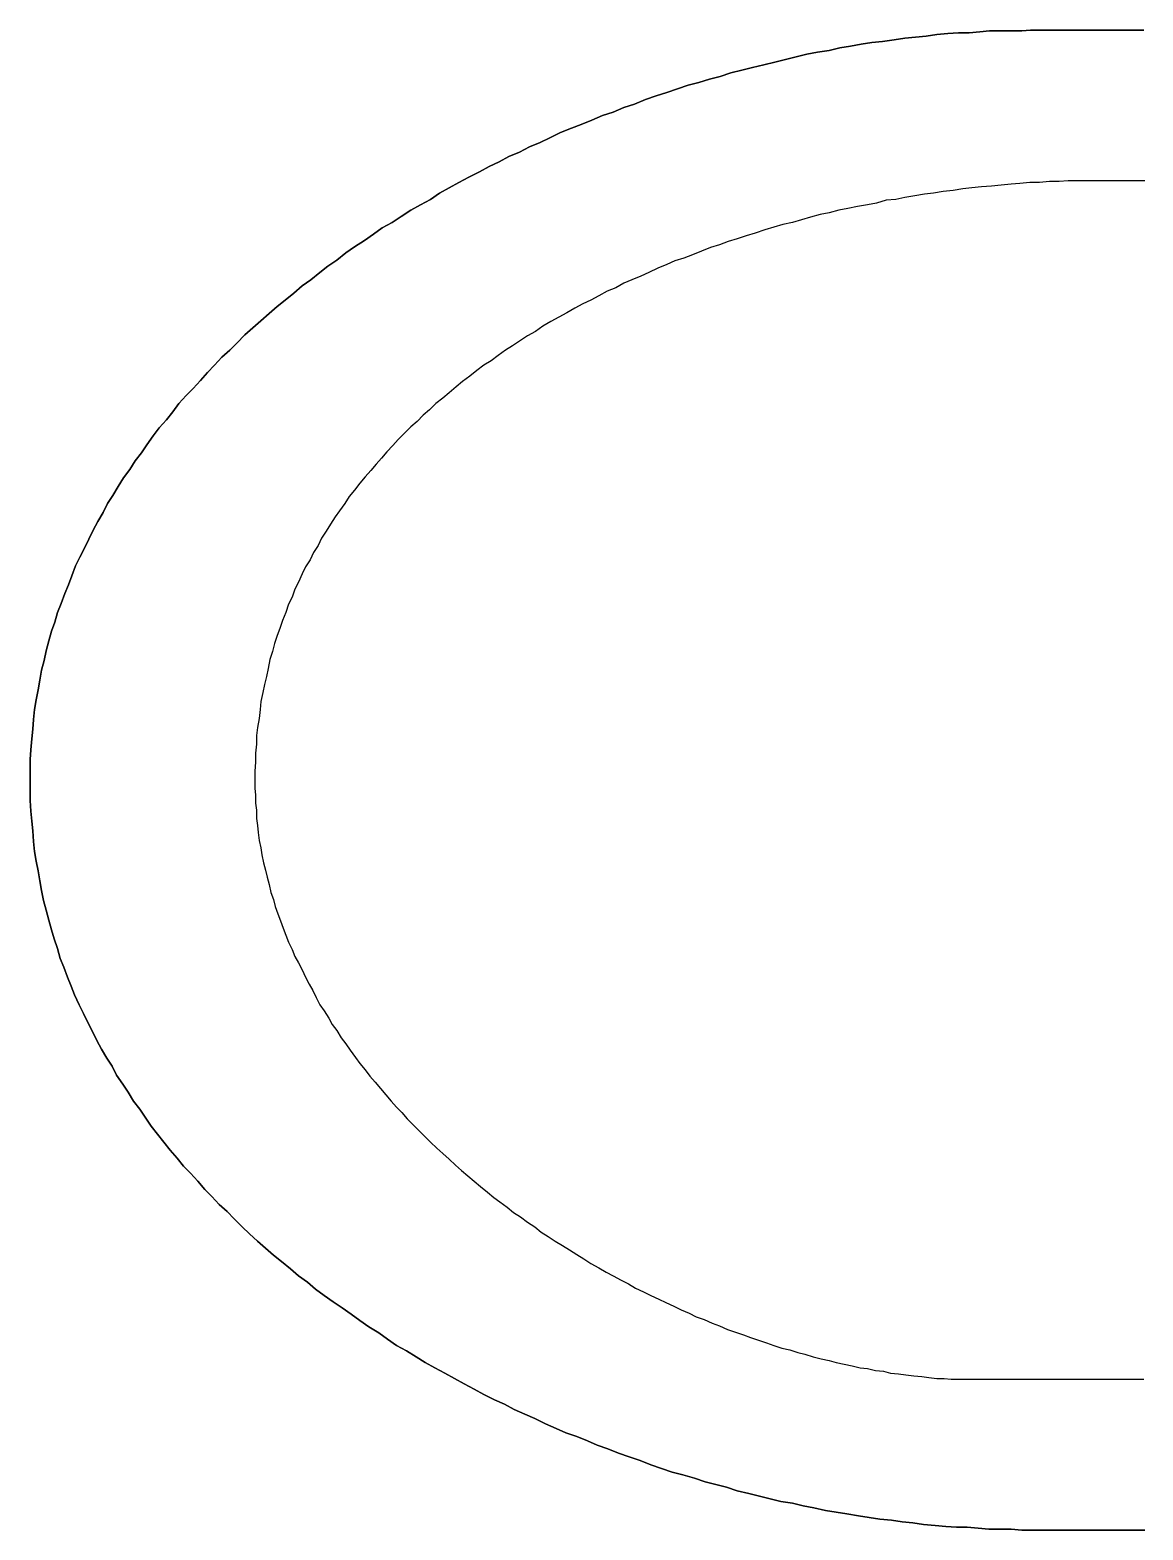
# Model space of a CAD drawing. Extents: x 3196 to 9141, y -1880 to 2325.
# Drawn here: x 8874.72 to 8880.98, y -1227.03 to -1218.58 of the extents above; entities that cross this region are included whole.
import ezdxf

# ---------------------------------------------------------------- set-up
doc = ezdxf.new("R2010")
doc.units = 0
doc.header["$MEASUREMENT"] = 0
doc.layers.add('10', color=10, linetype='CONTINUOUS')

msp = doc.modelspace()

# ---------------------------------------------------------------- linework, layer by layer
at = {"layer": '10', "linetype": 'Continuous'}
for points in [[(8874.717168, -1222.805035), (8874.717168, -1222.749785), (8874.717168, -1222.689535), (8874.722168, -1222.634285), (8874.727218, -1222.574035), (8874.732218, -1222.518785), (8874.737268, -1222.463535), (8874.742268, -1222.408285), (8874.752318, -1222.353035), (8874.762368, -1222.297785), (8874.772418, -1222.242585), (8874.782468, -1222.187335), (8874.797518, -1222.132085), (8874.807568, -1222.076835), (8874.822618, -1222.021585), (8874.837668, -1221.966335), (8874.857768, -1221.916135), (8874.872868, -1221.860885), (8874.892918, -1221.810685), (8874.913018, -1221.755435), (8874.933118, -1221.705235), (8874.953218, -1221.654985), (8874.973268, -1221.599735), (8874.998418, -1221.549535), (8875.023518, -1221.499285), (8875.048618, -1221.449085), (8875.073718, -1221.398885), (8875.098818, -1221.348635), (8875.128968, -1221.298435), (8875.154068, -1221.248185), (8875.184218, -1221.203035), (8875.214318, -1221.152785), (8875.244468, -1221.102585), (8875.279618, -1221.057385), (8875.309768, -1221.007135), (8875.344918, -1220.961935), (8875.375068, -1220.916735), (8875.410218, -1220.866535), (8875.445368, -1220.821335), (8875.485518, -1220.776135), (8875.520668, -1220.730935), (8875.555818, -1220.685735), (8875.596018, -1220.640535), (8875.636168, -1220.600385), (8875.676368, -1220.555185), (8875.716518, -1220.509985), (8875.756718, -1220.469785), (8875.796918, -1220.424585), (8875.842068, -1220.384435), (8875.882268, -1220.344235), (8875.927468, -1220.299035), (8875.972668, -1220.258885), (8876.017868, -1220.218685), (8876.063068, -1220.178535), (8876.108268, -1220.138335), (8876.153468, -1220.103185), (8876.203668, -1220.063035), (8876.248868, -1220.022835), (8876.299118, -1219.987685), (8876.349318, -1219.947535), (8876.394518, -1219.912335), (8876.444718, -1219.877185), (8876.494968, -1219.837035), (8876.545168, -1219.801885), (8876.600418, -1219.766735), (8876.650618, -1219.731585), (8876.700868, -1219.696435), (8876.756118, -1219.666285), (8876.806318, -1219.631135), (8876.861568, -1219.595985), (8876.916818, -1219.565835), (8876.972018, -1219.535685), (8877.022268, -1219.500535), (8877.077518, -1219.470435), (8877.132768, -1219.440285), (8877.187968, -1219.410135), (8877.248268, -1219.380035), (8877.303518, -1219.349885), (8877.358718, -1219.324785), (8877.413968, -1219.294635), (8877.474218, -1219.269535), (8877.529468, -1219.239385), (8877.589768, -1219.214285), (8877.644968, -1219.189185), (8877.705268, -1219.159035), (8877.765518, -1219.133935), (8877.820768, -1219.113835), (8877.881018, -1219.088735), (8877.941268, -1219.063635), (8878.001568, -1219.043535), (8878.061818, -1219.018435), (8878.122068, -1218.998335), (8878.182368, -1218.973235), (8878.242618, -1218.953135), (8878.302868, -1218.933085), (8878.363118, -1218.912985), (8878.423418, -1218.892885), (8878.483668, -1218.877835), (8878.543918, -1218.857735), (8878.604168, -1218.842685), (8878.664468, -1218.822585), (8878.724718, -1218.807535), (8878.784968, -1218.792435), (8878.850268, -1218.777385), (8878.910518, -1218.762335), (8878.970818, -1218.747235), (8879.031068, -1218.732185), (8879.091318, -1218.717135), (8879.151568, -1218.707085), (8879.216868, -1218.697035), (8879.277118, -1218.681985), (8879.337418, -1218.671935), (8879.397668, -1218.661885), (8879.457918, -1218.651835), (8879.518218, -1218.646835), (8879.583468, -1218.636785), (8879.643768, -1218.626735), (8879.704018, -1218.621685), (8879.764268, -1218.616685), (8879.824518, -1218.606635), (8879.884818, -1218.601635), (8879.945068, -1218.596585), (8880.005318, -1218.596585), (8880.065618, -1218.591585), (8880.120818, -1218.586535), (8880.181118, -1218.586535), (8880.241368, -1218.586535), (8880.301618, -1218.586535), (8880.351868, -1218.581535), (8880.356868, -1218.581535), (8880.361868, -1218.581535), (8880.366918, -1218.581535), (8880.371918, -1218.581535), (8880.376968, -1218.581535), (8880.381968, -1218.581535), (8880.387018, -1218.581535), (8880.392018, -1218.581535), (8880.397068, -1218.581535), (8880.407068, -1218.581535), (8880.412118, -1218.581535), (8880.417118, -1218.581535), (8880.427168, -1218.581535), (8880.432218, -1218.581535), (8880.442268, -1218.581535), (8880.452268, -1218.581535), (8880.457318, -1218.581535), (8880.467368, -1218.581535), (8880.477418, -1218.581535), (8880.487418, -1218.581535), (8880.497468, -1218.581535), (8880.507518, -1218.581535), (8880.517568, -1218.581535), (8880.527618, -1218.581535), (8880.537668, -1218.581535), (8880.552718, -1218.581535), (8880.562768, -1218.581535), (8880.572818, -1218.581535), (8880.582868, -1218.581535), (8880.597918, -1218.581535), (8880.607968, -1218.581535), (8880.623018, -1218.581535), (8880.633068, -1218.581535), (8880.648168, -1218.581535), (8880.658168, -1218.581535), (8880.673268, -1218.581535), (8880.688318, -1218.581535), (8880.698368, -1218.581535), (8880.713418, -1218.581535), (8880.728518, -1218.581535), (8880.738518, -1218.581535), (8880.753618, -1218.581535), (8880.768668, -1218.581535), (8880.783718, -1218.581535), (8880.798818, -1218.581535), (8880.808868, -1218.581535), (8880.823918, -1218.581535), (8880.838968, -1218.581535), (8880.854068, -1218.581535), (8880.869118, -1218.581535), (8880.884168, -1218.581535), (8880.899268, -1218.581535), (8880.914318, -1218.581535), (8880.929368, -1218.581535), (8880.944468, -1218.581535), (8880.959518, -1218.581535), (8880.974568, -1218.581535), (8880.989618, -1218.581535)], [(8880.989618, -1218.581535), (8880.974568, -1218.581535), (8880.959518, -1218.581535), (8880.944468, -1218.581535), (8880.929368, -1218.581535), (8880.914318, -1218.581535), (8880.899268, -1218.581535), (8880.884168, -1218.581535), (8880.869118, -1218.581535), (8880.854068, -1218.581535), (8880.838968, -1218.581535), (8880.823918, -1218.581535), (8880.808868, -1218.581535), (8880.798818, -1218.581535), (8880.783718, -1218.581535), (8880.768668, -1218.581535), (8880.753618, -1218.581535), (8880.738518, -1218.581535), (8880.728518, -1218.581535), (8880.713418, -1218.581535), (8880.698368, -1218.581535), (8880.688318, -1218.581535), (8880.673268, -1218.581535), (8880.658168, -1218.581535), (8880.648168, -1218.581535), (8880.633068, -1218.581535), (8880.623018, -1218.581535), (8880.607968, -1218.581535), (8880.597918, -1218.581535), (8880.582868, -1218.581535), (8880.572818, -1218.581535), (8880.562768, -1218.581535), (8880.552718, -1218.581535), (8880.537668, -1218.581535), (8880.527618, -1218.581535), (8880.517568, -1218.581535), (8880.507518, -1218.581535), (8880.497468, -1218.581535), (8880.487418, -1218.581535), (8880.477418, -1218.581535), (8880.467368, -1218.581535), (8880.457318, -1218.581535), (8880.452268, -1218.581535), (8880.442268, -1218.581535), (8880.432218, -1218.581535), (8880.427168, -1218.581535), (8880.417118, -1218.581535), (8880.412118, -1218.581535), (8880.407068, -1218.581535), (8880.397068, -1218.581535), (8880.392018, -1218.581535), (8880.387018, -1218.581535), (8880.381968, -1218.581535), (8880.376968, -1218.581535), (8880.371918, -1218.581535), (8880.366918, -1218.581535), (8880.361868, -1218.581535), (8880.356868, -1218.581535), (8880.351868, -1218.581535), (8880.301618, -1218.586535), (8880.241368, -1218.586535), (8880.181118, -1218.586535), (8880.120818, -1218.586535), (8880.065618, -1218.591585), (8880.005318, -1218.596585), (8879.945068, -1218.596585), (8879.884818, -1218.601635), (8879.824518, -1218.606635), (8879.764268, -1218.616685), (8879.704018, -1218.621685), (8879.643768, -1218.626735), (8879.583468, -1218.636785), (8879.518218, -1218.646835), (8879.457918, -1218.651835), (8879.397668, -1218.661885), (8879.337418, -1218.671935), (8879.277118, -1218.681985), (8879.216868, -1218.697035), (8879.151568, -1218.707085), (8879.091318, -1218.717135), (8879.031068, -1218.732185), (8878.970818, -1218.747235), (8878.910518, -1218.762335), (8878.850268, -1218.777385), (8878.784968, -1218.792435), (8878.724718, -1218.807535), (8878.664468, -1218.822585), (8878.604168, -1218.842685), (8878.543918, -1218.857735), (8878.483668, -1218.877835), (8878.423418, -1218.892885), (8878.363118, -1218.912985), (8878.302868, -1218.933085), (8878.242618, -1218.953135), (8878.182368, -1218.973235), (8878.122068, -1218.998335), (8878.061818, -1219.018435), (8878.001568, -1219.043535), (8877.941268, -1219.063635), (8877.881018, -1219.088735), (8877.820768, -1219.113835), (8877.765518, -1219.133935), (8877.705268, -1219.159035), (8877.644968, -1219.189185), (8877.589768, -1219.214285), (8877.529468, -1219.239385), (8877.474218, -1219.269535), (8877.413968, -1219.294635), (8877.358718, -1219.324785), (8877.303518, -1219.349885), (8877.248268, -1219.380035), (8877.187968, -1219.410135), (8877.132768, -1219.440285), (8877.077518, -1219.470435), (8877.022268, -1219.500535), (8876.972018, -1219.535685), (8876.916818, -1219.565835), (8876.861568, -1219.595985), (8876.806318, -1219.631135), (8876.756118, -1219.666285), (8876.700868, -1219.696435), (8876.650618, -1219.731585), (8876.600418, -1219.766735), (8876.545168, -1219.801885), (8876.494968, -1219.837035), (8876.444718, -1219.877185), (8876.394518, -1219.912335), (8876.349318, -1219.947535), (8876.299118, -1219.987685), (8876.248868, -1220.022835), (8876.203668, -1220.063035), (8876.153468, -1220.103185), (8876.108268, -1220.138335), (8876.063068, -1220.178535), (8876.017868, -1220.218685), (8875.972668, -1220.258885), (8875.927468, -1220.299035), (8875.882268, -1220.344235), (8875.842068, -1220.384435), (8875.796918, -1220.424585), (8875.756718, -1220.469785), (8875.716518, -1220.509985), (8875.676368, -1220.555185), (8875.636168, -1220.600385), (8875.596018, -1220.640535), (8875.555818, -1220.685735), (8875.520668, -1220.730935), (8875.485518, -1220.776135), (8875.445368, -1220.821335), (8875.410218, -1220.866535), (8875.375068, -1220.916735), (8875.344918, -1220.961935), (8875.309768, -1221.007135), (8875.279618, -1221.057385), (8875.244468, -1221.102585), (8875.214318, -1221.152785), (8875.184218, -1221.203035), (8875.154068, -1221.248185), (8875.128968, -1221.298435), (8875.098818, -1221.348635), (8875.073718, -1221.398885), (8875.048618, -1221.449085), (8875.023518, -1221.499285), (8874.998418, -1221.549535), (8874.973268, -1221.599735), (8874.953218, -1221.654985), (8874.933118, -1221.705235), (8874.913018, -1221.755435), (8874.892918, -1221.810685), (8874.872868, -1221.860885), (8874.857768, -1221.916135), (8874.837668, -1221.966335), (8874.822618, -1222.021585), (8874.807568, -1222.076835), (8874.797518, -1222.132085), (8874.782468, -1222.187335), (8874.772418, -1222.242585), (8874.762368, -1222.297785), (8874.752318, -1222.353035), (8874.742268, -1222.408285), (8874.737268, -1222.463535), (8874.732218, -1222.518785), (8874.727218, -1222.574035), (8874.722168, -1222.634285), (8874.717168, -1222.689535), (8874.717168, -1222.749785), (8874.717168, -1222.805035)], [(8880.994668, -1219.430235), (8880.984618, -1219.430235), (8880.974568, -1219.430235), (8880.959518, -1219.430235), (8880.949468, -1219.430235), (8880.939418, -1219.430235), (8880.929368, -1219.430235), (8880.919318, -1219.430235), (8880.909268, -1219.430235), (8880.899268, -1219.430235), (8880.889218, -1219.430235), (8880.884168, -1219.430235), (8880.874118, -1219.430235), (8880.864068, -1219.430235), (8880.859068, -1219.430235), (8880.849018, -1219.430235), (8880.844018, -1219.430235), (8880.833968, -1219.430235), (8880.828918, -1219.430235), (8880.823918, -1219.430235), (8880.813868, -1219.430235), (8880.808868, -1219.430235), (8880.803818, -1219.430235), (8880.798818, -1219.430235), (8880.793768, -1219.430235), (8880.788768, -1219.430235), (8880.783718, -1219.430235), (8880.778718, -1219.430235), (8880.773718, -1219.430235), (8880.728518, -1219.430235), (8880.673268, -1219.430235), (8880.618018, -1219.430235), (8880.562768, -1219.430235), (8880.512568, -1219.435285), (8880.457318, -1219.435285), (8880.402068, -1219.440285), (8880.346818, -1219.440285), (8880.291568, -1219.445335), (8880.241368, -1219.450335), (8880.186118, -1219.455335), (8880.130868, -1219.460385), (8880.075618, -1219.465385), (8880.020418, -1219.470435), (8879.970168, -1219.475435), (8879.914918, -1219.485485), (8879.859668, -1219.490485), (8879.804468, -1219.500535), (8879.754218, -1219.505585), (8879.698968, -1219.515635), (8879.643768, -1219.525685), (8879.593518, -1219.535685), (8879.538268, -1219.540735), (8879.483018, -1219.555785), (8879.432818, -1219.565835), (8879.377568, -1219.575885), (8879.322318, -1219.585935), (8879.272118, -1219.595985), (8879.216868, -1219.611035), (8879.166668, -1219.621085), (8879.111418, -1219.636135), (8879.061218, -1219.651235), (8879.010968, -1219.666285), (8878.955718, -1219.676335), (8878.905518, -1219.691385), (8878.855268, -1219.706435), (8878.800068, -1219.726535), (8878.749818, -1219.741585), (8878.699618, -1219.756685), (8878.649368, -1219.771735), (8878.599168, -1219.791835), (8878.548968, -1219.806885), (8878.498718, -1219.826985), (8878.448518, -1219.847085), (8878.398268, -1219.867135), (8878.348068, -1219.882235), (8878.302868, -1219.902335), (8878.252668, -1219.922385), (8878.202418, -1219.947535), (8878.157218, -1219.967585), (8878.107018, -1219.987685), (8878.061818, -1220.007785), (8878.016618, -1220.032885), (8877.966418, -1220.052985), (8877.921218, -1220.078085), (8877.876018, -1220.103185), (8877.830818, -1220.123285), (8877.785618, -1220.148385), (8877.740418, -1220.173485), (8877.695218, -1220.198635), (8877.650018, -1220.223735), (8877.604818, -1220.248835), (8877.564618, -1220.278985), (8877.519418, -1220.304085), (8877.479268, -1220.329185), (8877.434068, -1220.359335), (8877.393868, -1220.384435), (8877.353718, -1220.414535), (8877.313518, -1220.444685), (8877.273368, -1220.469785), (8877.233168, -1220.499935), (8877.193018, -1220.530085), (8877.152818, -1220.560185), (8877.117668, -1220.590335), (8877.077518, -1220.625485), (8877.042368, -1220.655635), (8877.002168, -1220.685735), (8876.967018, -1220.720885), (8876.931868, -1220.751035), (8876.896718, -1220.786185), (8876.861568, -1220.816335), (8876.826418, -1220.851485), (8876.791268, -1220.886635), (8876.761118, -1220.921785), (8876.725968, -1220.956935), (8876.695818, -1220.992085), (8876.665718, -1221.027235), (8876.635568, -1221.062385), (8876.605418, -1221.097535), (8876.575318, -1221.132685), (8876.545168, -1221.172885), (8876.515018, -1221.208035), (8876.489918, -1221.248185), (8876.459818, -1221.288385), (8876.434668, -1221.323535), (8876.409568, -1221.363735), (8876.384468, -1221.403885), (8876.359368, -1221.444085), (8876.339268, -1221.484235), (8876.314168, -1221.524435), (8876.294068, -1221.564585), (8876.268968, -1221.604785), (8876.248868, -1221.644935), (8876.228768, -1221.690135), (8876.208718, -1221.730335), (8876.193618, -1221.775535), (8876.173568, -1221.815685), (8876.158468, -1221.860885), (8876.138368, -1221.906085), (8876.123318, -1221.951285), (8876.108268, -1221.991485), (8876.093168, -1222.036685), (8876.083168, -1222.081885), (8876.068068, -1222.127035), (8876.058018, -1222.177285), (8876.048018, -1222.222485), (8876.037968, -1222.267685), (8876.027918, -1222.312885), (8876.017868, -1222.363085), (8876.012818, -1222.408285), (8876.007818, -1222.458535), (8875.997768, -1222.508735), (8875.992768, -1222.553935), (8875.992768, -1222.604135), (8875.987718, -1222.654385), (8875.987718, -1222.704585), (8875.982718, -1222.754785), (8875.982718, -1222.805035)], [(8880.994668, -1227.028535), (8880.974568, -1227.028535), (8880.959518, -1227.028535), (8880.944468, -1227.028535), (8880.924368, -1227.028535), (8880.909268, -1227.028535), (8880.894218, -1227.028535), (8880.879168, -1227.028535), (8880.864068, -1227.028535), (8880.844018, -1227.028535), (8880.828918, -1227.028535), (8880.813868, -1227.028535), (8880.798818, -1227.028535), (8880.783718, -1227.028535), (8880.768668, -1227.028535), (8880.753618, -1227.028535), (8880.738518, -1227.028535), (8880.723468, -1227.028535), (8880.708418, -1227.028535), (8880.693368, -1227.028535), (8880.678268, -1227.028535), (8880.663218, -1227.028535), (8880.653168, -1227.028535), (8880.638118, -1227.028535), (8880.623018, -1227.028535), (8880.612968, -1227.028535), (8880.597918, -1227.028535), (8880.582868, -1227.028535), (8880.572818, -1227.028535), (8880.562768, -1227.028535), (8880.547718, -1227.028535), (8880.537668, -1227.028535), (8880.522618, -1227.028535), (8880.512568, -1227.028535), (8880.502518, -1227.028535), (8880.492468, -1227.028535), (8880.482418, -1227.028535), (8880.472368, -1227.028535), (8880.462318, -1227.028535), (8880.452268, -1227.028535), (8880.442268, -1227.028535), (8880.437218, -1227.028535), (8880.427168, -1227.028535), (8880.417118, -1227.028535), (8880.412118, -1227.028535), (8880.407068, -1227.028535), (8880.397068, -1227.028535), (8880.392018, -1227.028535), (8880.387018, -1227.028535), (8880.381968, -1227.028535), (8880.376968, -1227.028535), (8880.371918, -1227.028535), (8880.366918, -1227.028535), (8880.361868, -1227.028535), (8880.356868, -1227.028535), (8880.351868, -1227.028535), (8880.301618, -1227.028535), (8880.241368, -1227.023485), (8880.181118, -1227.023485), (8880.115818, -1227.023485), (8880.055568, -1227.018485), (8879.995268, -1227.013485), (8879.935018, -1227.013485), (8879.874768, -1227.008435), (8879.814518, -1227.003435), (8879.749218, -1226.998385), (8879.688968, -1226.988335), (8879.628668, -1226.983335), (8879.568418, -1226.973285), (8879.503118, -1226.968285), (8879.442868, -1226.958235), (8879.382618, -1226.948185), (8879.317318, -1226.938135), (8879.257068, -1226.928085), (8879.196768, -1226.918035), (8879.131518, -1226.902985), (8879.071218, -1226.892935), (8879.010968, -1226.877885), (8878.945668, -1226.867835), (8878.885418, -1226.852785), (8878.825168, -1226.837685), (8878.764918, -1226.822635), (8878.699618, -1226.807585), (8878.639368, -1226.787485), (8878.579068, -1226.772385), (8878.518818, -1226.757335), (8878.458568, -1226.737235), (8878.393268, -1226.717185), (8878.333018, -1226.702085), (8878.272718, -1226.682035), (8878.212468, -1226.661935), (8878.152218, -1226.636835), (8878.091968, -1226.616735), (8878.031668, -1226.596635), (8877.971418, -1226.571535), (8877.911168, -1226.551435), (8877.855918, -1226.526335), (8877.795668, -1226.501235), (8877.735368, -1226.481135), (8877.680168, -1226.456035), (8877.619868, -1226.430935), (8877.559618, -1226.400785), (8877.504368, -1226.375685), (8877.444118, -1226.350585), (8877.388868, -1226.320435), (8877.333618, -1226.295335), (8877.273368, -1226.265185), (8877.218118, -1226.235035), (8877.162868, -1226.204935), (8877.107618, -1226.174785), (8877.052418, -1226.144635), (8876.997168, -1226.114535), (8876.941918, -1226.084385), (8876.891668, -1226.054285), (8876.836468, -1226.019085), (8876.781218, -1225.988985), (8876.730968, -1225.953835), (8876.680768, -1225.918685), (8876.625518, -1225.883535), (8876.575318, -1225.848385), (8876.525068, -1225.813185), (8876.474868, -1225.778035), (8876.424668, -1225.742885), (8876.374418, -1225.707735), (8876.324218, -1225.672585), (8876.279018, -1225.632435), (8876.228768, -1225.597285), (8876.183568, -1225.557085), (8876.133368, -1225.516885), (8876.088168, -1225.481735), (8876.042968, -1225.441585), (8875.997768, -1225.401385), (8875.952568, -1225.361235), (8875.912418, -1225.321035), (8875.867218, -1225.275835), (8875.827018, -1225.235685), (8875.781818, -1225.195485), (8875.741668, -1225.150285), (8875.701468, -1225.110135), (8875.661318, -1225.064935), (8875.621118, -1225.019735), (8875.580968, -1224.979535), (8875.545818, -1224.934335), (8875.505618, -1224.889135), (8875.470468, -1224.843985), (8875.435318, -1224.798785), (8875.400168, -1224.753585), (8875.365018, -1224.703335), (8875.334868, -1224.658135), (8875.299718, -1224.612935), (8875.269568, -1224.562735), (8875.239468, -1224.517535), (8875.204318, -1224.467335), (8875.179168, -1224.417085), (8875.149068, -1224.371885), (8875.118918, -1224.321685), (8875.093818, -1224.271435), (8875.068718, -1224.221235), (8875.043618, -1224.171035), (8875.018468, -1224.120785), (8874.993368, -1224.070585), (8874.968268, -1224.015335), (8874.948168, -1223.965135), (8874.928068, -1223.914885), (8874.908018, -1223.859635), (8874.887918, -1223.809435), (8874.872868, -1223.754185), (8874.852768, -1223.698935), (8874.837668, -1223.648735), (8874.822618, -1223.593485), (8874.807568, -1223.538235), (8874.792518, -1223.482985), (8874.782468, -1223.427735), (8874.772418, -1223.372535), (8874.762368, -1223.317285), (8874.752318, -1223.262035), (8874.742268, -1223.206785), (8874.737268, -1223.151535), (8874.732218, -1223.091285), (8874.727218, -1223.036035), (8874.722168, -1222.980785), (8874.717168, -1222.920535), (8874.717168, -1222.865285), (8874.717168, -1222.805035)], [(8874.717168, -1222.805035), (8874.717168, -1222.865285), (8874.717168, -1222.920535), (8874.722168, -1222.980785), (8874.727218, -1223.036035), (8874.732218, -1223.091285), (8874.737268, -1223.151535), (8874.742268, -1223.206785), (8874.752318, -1223.262035), (8874.762368, -1223.317285), (8874.772418, -1223.372535), (8874.782468, -1223.427735), (8874.792518, -1223.482985), (8874.807568, -1223.538235), (8874.822618, -1223.593485), (8874.837668, -1223.648735), (8874.852768, -1223.698935), (8874.872868, -1223.754185), (8874.887918, -1223.809435), (8874.908018, -1223.859635), (8874.928068, -1223.914885), (8874.948168, -1223.965135), (8874.968268, -1224.015335), (8874.993368, -1224.070585), (8875.018468, -1224.120785), (8875.043618, -1224.171035), (8875.068718, -1224.221235), (8875.093818, -1224.271435), (8875.118918, -1224.321685), (8875.149068, -1224.371885), (8875.179168, -1224.417085), (8875.204318, -1224.467335), (8875.239468, -1224.517535), (8875.269568, -1224.562735), (8875.299718, -1224.612935), (8875.334868, -1224.658135), (8875.365018, -1224.703335), (8875.400168, -1224.753585), (8875.435318, -1224.798785), (8875.470468, -1224.843985), (8875.505618, -1224.889135), (8875.545818, -1224.934335), (8875.580968, -1224.979535), (8875.621118, -1225.019735), (8875.661318, -1225.064935), (8875.701468, -1225.110135), (8875.741668, -1225.150285), (8875.781818, -1225.195485), (8875.827018, -1225.235685), (8875.867218, -1225.275835), (8875.912418, -1225.321035), (8875.952568, -1225.361235), (8875.997768, -1225.401385), (8876.042968, -1225.441585), (8876.088168, -1225.481735), (8876.133368, -1225.516885), (8876.183568, -1225.557085), (8876.228768, -1225.597285), (8876.279018, -1225.632435), (8876.324218, -1225.672585), (8876.374418, -1225.707735), (8876.424668, -1225.742885), (8876.474868, -1225.778035), (8876.525068, -1225.813185), (8876.575318, -1225.848385), (8876.625518, -1225.883535), (8876.680768, -1225.918685), (8876.730968, -1225.953835), (8876.781218, -1225.988985), (8876.836468, -1226.019085), (8876.891668, -1226.054285), (8876.941918, -1226.084385), (8876.997168, -1226.114535), (8877.052418, -1226.144635), (8877.107618, -1226.174785), (8877.162868, -1226.204935), (8877.218118, -1226.235035), (8877.273368, -1226.265185), (8877.333618, -1226.295335), (8877.388868, -1226.320435), (8877.444118, -1226.350585), (8877.504368, -1226.375685), (8877.559618, -1226.400785), (8877.619868, -1226.430935), (8877.680168, -1226.456035), (8877.735368, -1226.481135), (8877.795668, -1226.501235), (8877.855918, -1226.526335), (8877.911168, -1226.551435), (8877.971418, -1226.571535), (8878.031668, -1226.596635), (8878.091968, -1226.616735), (8878.152218, -1226.636835), (8878.212468, -1226.661935), (8878.272718, -1226.682035), (8878.333018, -1226.702085), (8878.393268, -1226.717185), (8878.458568, -1226.737235), (8878.518818, -1226.757335), (8878.579068, -1226.772385), (8878.639368, -1226.787485), (8878.699618, -1226.807585), (8878.764918, -1226.822635), (8878.825168, -1226.837685), (8878.885418, -1226.852785), (8878.945668, -1226.867835), (8879.010968, -1226.877885), (8879.071218, -1226.892935), (8879.131518, -1226.902985), (8879.196768, -1226.918035), (8879.257068, -1226.928085), (8879.317318, -1226.938135), (8879.382618, -1226.948185), (8879.442868, -1226.958235), (8879.503118, -1226.968285), (8879.568418, -1226.973285), (8879.628668, -1226.983335), (8879.688968, -1226.988335), (8879.749218, -1226.998385), (8879.814518, -1227.003435), (8879.874768, -1227.008435), (8879.935018, -1227.013485), (8879.995268, -1227.013485), (8880.055568, -1227.018485), (8880.115818, -1227.023485), (8880.181118, -1227.023485), (8880.241368, -1227.023485), (8880.301618, -1227.028535), (8880.351868, -1227.028535), (8880.356868, -1227.028535), (8880.361868, -1227.028535), (8880.366918, -1227.028535), (8880.371918, -1227.028535), (8880.376968, -1227.028535), (8880.381968, -1227.028535), (8880.387018, -1227.028535), (8880.392018, -1227.028535), (8880.397068, -1227.028535), (8880.407068, -1227.028535), (8880.412118, -1227.028535), (8880.417118, -1227.028535), (8880.427168, -1227.028535), (8880.437218, -1227.028535), (8880.442268, -1227.028535), (8880.452268, -1227.028535), (8880.462318, -1227.028535), (8880.472368, -1227.028535), (8880.482418, -1227.028535), (8880.492468, -1227.028535), (8880.502518, -1227.028535), (8880.512568, -1227.028535), (8880.522618, -1227.028535), (8880.537668, -1227.028535), (8880.547718, -1227.028535), (8880.562768, -1227.028535), (8880.572818, -1227.028535), (8880.582868, -1227.028535), (8880.597918, -1227.028535), (8880.612968, -1227.028535), (8880.623018, -1227.028535), (8880.638118, -1227.028535), (8880.653168, -1227.028535), (8880.663218, -1227.028535), (8880.678268, -1227.028535), (8880.693368, -1227.028535), (8880.708418, -1227.028535), (8880.723468, -1227.028535), (8880.738518, -1227.028535), (8880.753618, -1227.028535), (8880.768668, -1227.028535), (8880.783718, -1227.028535), (8880.798818, -1227.028535), (8880.813868, -1227.028535), (8880.828918, -1227.028535), (8880.844018, -1227.028535), (8880.864068, -1227.028535), (8880.879168, -1227.028535), (8880.894218, -1227.028535), (8880.909268, -1227.028535), (8880.924368, -1227.028535), (8880.944468, -1227.028535), (8880.959518, -1227.028535), (8880.974568, -1227.028535), (8880.994668, -1227.028535)], [(8875.982718, -1222.805035), (8875.982718, -1222.850235), (8875.987718, -1222.890385), (8875.987718, -1222.935585), (8875.992768, -1222.975785), (8875.992768, -1223.020985), (8875.997768, -1223.061135), (8876.002818, -1223.101335), (8876.007818, -1223.146535), (8876.017868, -1223.186685), (8876.022868, -1223.226885), (8876.032918, -1223.272085), (8876.042968, -1223.312235), (8876.053018, -1223.352435), (8876.063068, -1223.392585), (8876.073118, -1223.437785), (8876.088168, -1223.477985), (8876.098218, -1223.518135), (8876.113268, -1223.558335), (8876.128368, -1223.598485), (8876.143418, -1223.638685), (8876.158468, -1223.678835), (8876.173568, -1223.719035), (8876.193618, -1223.759185), (8876.208718, -1223.799385), (8876.228768, -1223.834535), (8876.248868, -1223.874735), (8876.268968, -1223.914885), (8876.289068, -1223.955085), (8876.309118, -1223.990235), (8876.329218, -1224.030385), (8876.349318, -1224.070585), (8876.374418, -1224.105735), (8876.399518, -1224.145885), (8876.419618, -1224.181035), (8876.444718, -1224.216235), (8876.469818, -1224.256385), (8876.494968, -1224.291535), (8876.520068, -1224.326685), (8876.550218, -1224.366885), (8876.575318, -1224.402035), (8876.605418, -1224.437185), (8876.630568, -1224.472335), (8876.660668, -1224.507485), (8876.690818, -1224.542635), (8876.720918, -1224.577785), (8876.751068, -1224.612935), (8876.781218, -1224.648085), (8876.811318, -1224.678235), (8876.841468, -1224.713385), (8876.876618, -1224.748535), (8876.906768, -1224.778685), (8876.941918, -1224.813835), (8876.972018, -1224.843985), (8877.007218, -1224.879135), (8877.042368, -1224.909235), (8877.077518, -1224.939385), (8877.112668, -1224.974535), (8877.147818, -1225.004685), (8877.182968, -1225.034785), (8877.218118, -1225.064935), (8877.253268, -1225.095085), (8877.293468, -1225.125185), (8877.328618, -1225.155335), (8877.363768, -1225.180435), (8877.403918, -1225.210585), (8877.439068, -1225.240685), (8877.479268, -1225.265785), (8877.519418, -1225.295935), (8877.559618, -1225.321035), (8877.594768, -1225.351185), (8877.634968, -1225.376285), (8877.675118, -1225.401385), (8877.715318, -1225.426535), (8877.755468, -1225.451635), (8877.795668, -1225.476735), (8877.835818, -1225.501835), (8877.876018, -1225.526935), (8877.921218, -1225.552085), (8877.961368, -1225.577185), (8878.001568, -1225.597285), (8878.046768, -1225.622385), (8878.086918, -1225.642435), (8878.127118, -1225.667585), (8878.172318, -1225.687635), (8878.212468, -1225.707735), (8878.257668, -1225.727835), (8878.297868, -1225.747935), (8878.343068, -1225.767985), (8878.383218, -1225.788085), (8878.428418, -1225.808185), (8878.468618, -1225.828285), (8878.513818, -1225.843335), (8878.559018, -1225.863435), (8878.599168, -1225.878485), (8878.644368, -1225.898585), (8878.689568, -1225.913635), (8878.734768, -1225.928735), (8878.774918, -1225.943785), (8878.820118, -1225.958835), (8878.865318, -1225.973935), (8878.905518, -1225.988985), (8878.950718, -1226.004035), (8878.995918, -1226.014085), (8879.041118, -1226.029135), (8879.081268, -1226.039185), (8879.126468, -1226.054285), (8879.171668, -1226.064285), (8879.216868, -1226.074335), (8879.257068, -1226.084385), (8879.302268, -1226.094435), (8879.347468, -1226.104485), (8879.392668, -1226.114535), (8879.432818, -1226.119535), (8879.478018, -1226.129585), (8879.523218, -1226.134635), (8879.563418, -1226.144635), (8879.608568, -1226.149685), (8879.648768, -1226.154685), (8879.693968, -1226.159735), (8879.739168, -1226.164735), (8879.779318, -1226.169785), (8879.824518, -1226.174785), (8879.864718, -1226.174785), (8879.904868, -1226.179835), (8879.950068, -1226.179835), (8879.990268, -1226.179835), (8880.030418, -1226.179835), (8880.070618, -1226.179835), (8880.075618, -1226.179835), (8880.080668, -1226.179835), (8880.085668, -1226.179835), (8880.090718, -1226.179835), (8880.095718, -1226.179835), (8880.100768, -1226.179835), (8880.105768, -1226.179835), (8880.115818, -1226.179835), (8880.120818, -1226.179835), (8880.130868, -1226.179835), (8880.135918, -1226.179835), (8880.145968, -1226.179835), (8880.150968, -1226.179835), (8880.161018, -1226.179835), (8880.171068, -1226.179835), (8880.181118, -1226.179835), (8880.191168, -1226.179835), (8880.201168, -1226.179835), (8880.211218, -1226.179835), (8880.226318, -1226.179835), (8880.236318, -1226.179835), (8880.246368, -1226.179835), (8880.261468, -1226.179835), (8880.271518, -1226.179835), (8880.286568, -1226.179835), (8880.301618, -1226.179835), (8880.311668, -1226.179835), (8880.326718, -1226.179835), (8880.341818, -1226.179835), (8880.356868, -1226.179835), (8880.371918, -1226.179835), (8880.387018, -1226.179835), (8880.402068, -1226.179835), (8880.417118, -1226.179835), (8880.432218, -1226.179835), (8880.447268, -1226.179835), (8880.462318, -1226.179835), (8880.477418, -1226.179835), (8880.492468, -1226.179835), (8880.512568, -1226.179835), (8880.527618, -1226.179835), (8880.542668, -1226.179835), (8880.562768, -1226.179835), (8880.577818, -1226.179835), (8880.597918, -1226.179835), (8880.612968, -1226.179835), (8880.633068, -1226.179835), (8880.648168, -1226.179835), (8880.668218, -1226.179835), (8880.683318, -1226.179835), (8880.703368, -1226.179835), (8880.718468, -1226.179835), (8880.738518, -1226.179835), (8880.758618, -1226.179835), (8880.773718, -1226.179835), (8880.793768, -1226.179835), (8880.808868, -1226.179835), (8880.828918, -1226.179835), (8880.849018, -1226.179835), (8880.864068, -1226.179835), (8880.884168, -1226.179835), (8880.899268, -1226.179835), (8880.919318, -1226.179835), (8880.939418, -1226.179835), (8880.954468, -1226.179835), (8880.974568, -1226.179835), (8880.989618, -1226.179835)]]:
    msp.add_lwpolyline(points, dxfattribs=at)

doc.saveas('drawing.dxf')
